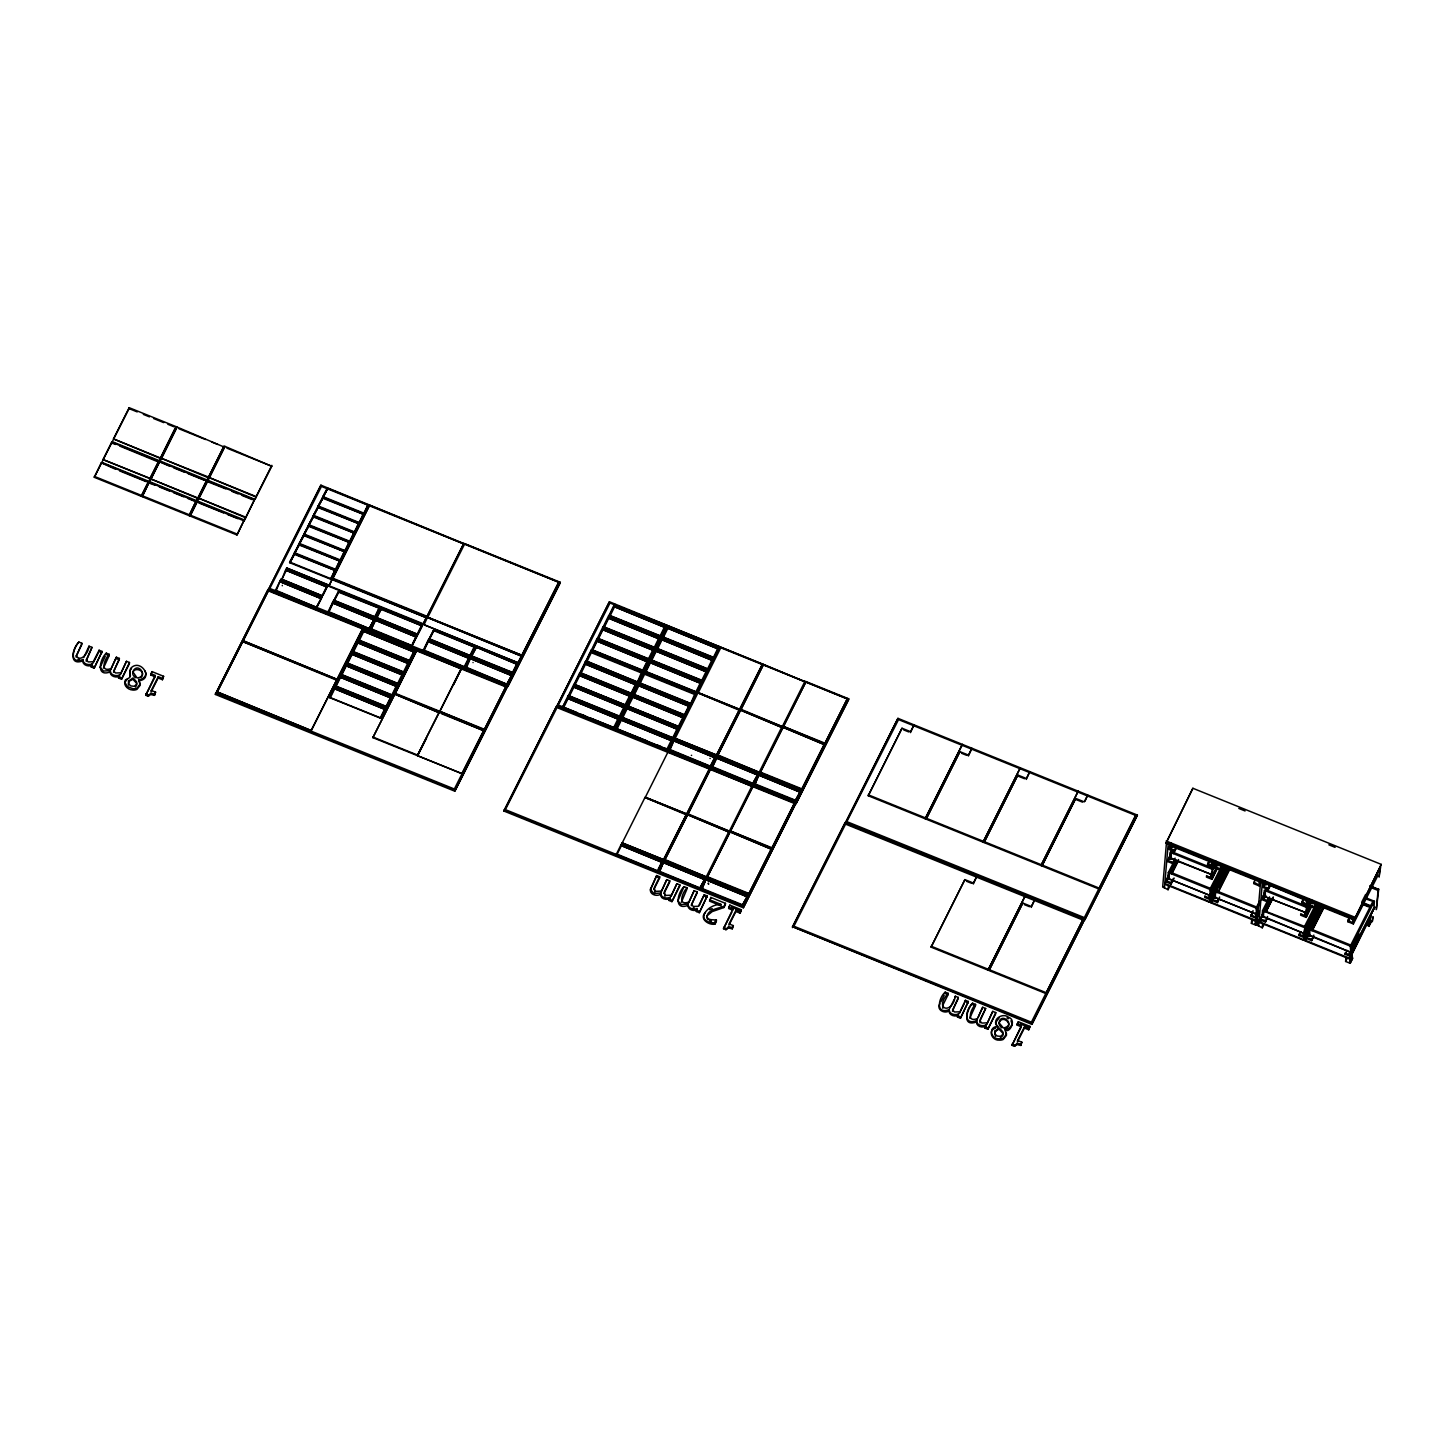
<?xml version="1.0" encoding="UTF-8"?>
<svg xmlns="http://www.w3.org/2000/svg" width="1454" height="1454" viewBox="0 0 1454 1454"><rect width="100%" height="100%" fill="white"/><g stroke="black" fill="none" stroke-linecap="round" stroke-linejoin="round"><path stroke-width="1.5" d="M132.732 674.202C132.514 665.496 147.308 670.639 141.093 677.273M999.025 1024.27C999.316 1010.276 1017.636 1025.034 1003.405 1028.033L999.152 1022.944M650.592 888.485C648.829 894.283 656.354 896.882 660.552 894.355L660.661 893.029L653.882 893.483L650.574 889.63M76.371 655.518L81.787 644.613L81.897 643.286L78.898 642.068C72.864 648.793 68.665 664.478 82.896 659.553C82.823 664.114 88.658 665.532 92.147 663.933L91.184 666.95L94.165 668.168L102.089 651.447L99.09 650.229L93.256 661.734L88.221 661.933L86.259 659.843M94.292 477.312L101.344 462.608L148.344 482.165L141.202 496.268L94.292 477.312L101.435 463.208M92.038 665.241C88.076 667.222 81.569 664.696 82.896 659.553M86.458 659.589L91.984 647.357L89.003 646.158L83.75 657.608M91.184 666.95L92.147 663.933M111.885 442.543L101.853 462.354L148.762 481.31L158.813 461.336L111.758 442.234M94.165 668.168L102.089 651.447M99.09 650.229L98.981 651.556L101.962 652.755M109.159 655.663L109.268 654.355L106.287 653.137L106.16 654.464L109.159 655.663L103.434 668.149M129.061 408.61L129.152 407.683L176.061 426.64L159.231 460.645L112.321 441.689L129.061 408.61L137.221 411.918M110.286 670.621C110.213 675.183 116.029 676.583 119.537 674.983L119.428 676.31C115.466 678.291 108.959 675.765 110.286 670.621L103.488 671.076L100.199 667.222M110.522 670.021L116.375 657.208L119.373 658.426L119.246 659.752L113.848 670.657M110.758 669.44L116.375 657.208M126.462 661.297L120.537 674.111L126.462 661.297L129.461 662.497L129.351 663.824L121.554 679.236L118.556 678.018L119.537 674.983M121.554 679.236L129.461 662.497M141.202 496.268L148.144 482.437M196.199 500.921L189.093 515.625L142.183 496.668L149.235 481.965L148.926 483.037L155.233 485.291M140.147 683.816L138.675 679.436C143.11 679.909 148.181 674.692 144.691 670.676M159.776 461.899L169.773 466.28M158.25 676.673L151.289 690.432L155.596 692.159L154.524 695.357L150.634 694.521L148.181 696.266L145.727 695.266L155.196 675.438L150.998 673.729L152.07 671.639L163.611 676.31L162.448 679.727L158.141 677.982L158.25 676.673L162.557 678.4L162.448 679.727M148.181 696.266L150.743 693.194L154.633 694.049L154.524 695.357M145.727 695.266L155.087 676.746L150.889 675.056L150.998 673.729M152.07 671.639L150.889 675.056M151.289 690.432L151.18 691.759L158.141 677.982M155.087 676.746L155.196 675.438M177.043 427.04L160.213 461.045L207.122 480.002L223.861 446.923L177.043 427.04L161.249 458.319L208.449 477.039M189.093 515.625L196.145 500.921M236.984 534.981L244.072 520.314L236.984 534.981L190.074 516.025L197.181 501.321L196.835 502.266M196.653 500.667L206.686 480.856L159.631 461.645L149.744 481.71L196.653 500.667L206.613 480.256M197.217 501.903L190.074 516.025M206.686 480.856L206.65 480.256M207.122 480.002L223.952 445.996M207.668 481.238L197.635 501.067L244.545 520.023L254.541 499.613L244.545 520.023M224.934 446.378L208.104 480.402L255.013 499.358L271.753 466.28L224.934 446.378L209.176 477.53L256.14 496.559L271.843 465.335M454.811 791.194L507.41 686.524L454.811 791.194L215.356 694.43L267.954 589.761L507.773 686.597L560.281 582.872L320.916 485.163L268.318 589.833L320.916 485.163M217.173 691.904L311.32 730.599L336.855 679.636L242.654 641.559L217.173 691.904L311.32 730.599M242.654 641.559L336.801 680.254M255.013 499.358L256.122 496.596M243.072 640.723L337.237 679.418L362.773 628.455L268.572 590.379L243.072 640.723L337.237 679.418M267.954 589.761L215.356 694.43M268.572 590.379L216.846 693.031L454.357 789.013L506.065 686.343L461.609 668.386L439.871 711.333L484.273 729.908L506.065 686.343M322.315 596.54L280.822 579.455L275.987 590.942L275.442 590.088L316.318 607.245L322.315 596.54L321.752 597.649L280.277 580.564L321.752 597.649M321.243 598.666L279.75 581.582L321.243 598.666L316.936 607.172M281.24 578.928L322.134 595.776L281.803 579.474L285.566 570.113L327.077 586.889L322.752 595.704M281.385 580.019L321.734 596.304M285.566 570.113L327.059 587.198M286.056 569.405L327.568 586.18L286.056 569.405L286.638 567.987L328.15 584.762L327.568 586.18M286.638 567.987L328.131 585.071M290.218 562.571L294.544 553.756L335.438 570.604L331.112 579.419L289.6 562.643L294.526 554.083L289.637 562.334M289.6 562.643L293.926 553.829M294.944 553.229L299.288 544.414L340.181 561.262L335.856 570.077L294.344 553.302L299.251 544.723L294.362 552.993M294.344 553.302L298.67 544.487M299.688 543.869L304.013 535.054L344.907 551.902L340.581 560.717L299.07 543.941L303.995 535.363L299.106 543.632M299.07 543.941L303.395 535.127M304.431 534.527L308.757 525.712L349.651 542.56L345.325 551.375L303.813 534.599L308.721 526.021L303.831 534.272M303.813 534.599L308.139 525.785M309.157 525.167L313.482 516.352L354.394 533.2L350.05 542.015L308.539 525.239L313.464 516.661L308.575 524.93M312.864 516.424L308.539 525.239M313.9 515.807L318.226 506.992L359.12 523.84L354.794 532.655L313.282 515.879L318.19 507.301L313.301 515.57M313.282 515.879L317.608 507.064M318.626 506.465L322.952 497.65L363.863 514.498L359.52 523.313L318.008 506.537L322.933 497.959L318.044 506.228M318.008 506.537L322.352 497.722M323.37 497.104L327.695 488.29L368.589 505.138L364.263 513.953L322.752 497.177L327.659 488.599L322.77 496.868M327.077 488.362L322.752 497.177M328.822 586.289L332.239 579.037L426.385 617.732L423.041 624.366L328.822 586.289L332.239 579.037M331.112 579.419L334.874 570.059M375.023 617.841L333.529 600.756L328.677 612.243L328.15 611.389L369.025 628.546L375.023 617.841L374.46 618.95L332.966 601.865L374.46 618.95M332.621 578.801L369.607 505.229L463.753 543.923L426.822 616.878L332.621 578.801L369.607 505.229M373.932 619.967L332.457 602.883L373.932 619.967L369.643 628.473M335.856 570.077L339.618 560.717M335.438 570.604L293.908 554.156M333.911 600.538L338.855 591.633L379.185 607.936L375.423 617.296L333.911 600.538L338.237 591.705M333.929 600.211L374.859 616.75M340.581 560.717L344.362 551.357M340.181 561.262L298.633 544.796M386.909 707.335L381.475 718.585L329.167 697.447L330.367 697.611L334.693 688.796L384.619 709.298L334.693 688.796M330.367 697.611L380.912 718.04L385.237 709.225M345.325 551.375L349.087 541.997M344.907 551.902L303.377 535.436M334.111 688.56L329.767 697.375M334.602 687.851L334.602 686.197L329.167 697.447M334.602 686.197L386.855 707.953M392.707 695.848L387.273 707.117L334.965 685.979L336.183 686.143L340.509 677.328L390.435 697.811L340.509 677.328M335.183 688.087L385.128 708.28L335.183 688.087L335.765 686.67L386.31 707.098M336.183 686.143L386.709 706.553L391.053 697.738M350.05 542.015L353.831 532.655M349.651 542.56L308.103 526.094M339.909 677.091L335.583 685.906M340.4 676.383L340.4 674.711L334.965 685.979M340.4 674.711L392.653 696.484M398.523 684.38L393.089 695.63L340.781 674.492L341.981 674.656L346.325 665.841L396.251 686.343L346.325 665.841M340.999 676.619L390.944 696.793L340.999 676.619L341.581 675.201L392.126 695.612M341.981 674.656L392.525 695.085L396.851 686.27M354.794 532.655L358.556 523.295M354.394 533.2L314.918 517.569M345.725 665.605L341.399 674.42M346.216 664.896L346.216 663.242L340.781 674.492M346.216 663.242L398.469 684.998M404.339 672.893L398.905 684.143L346.597 663.006L347.797 663.169L352.122 654.355L402.049 674.856L352.122 654.355M346.815 665.132L396.76 685.325L346.815 665.132L347.397 663.715L397.942 684.143M359.52 523.313L363.3 513.934M359.12 523.84L317.59 507.391M347.797 663.169L398.341 683.598L402.667 674.783M351.541 654.118L347.215 662.933M364.263 513.953L368.026 504.593M352.032 653.409L352.032 651.755L346.597 663.006M352.032 651.755L404.285 673.529M363.863 514.498L322.315 498.031M410.155 661.425L404.721 672.675L352.413 651.537L353.613 651.701L357.938 642.886L407.865 663.387L357.938 642.886M352.613 653.646L402.576 673.838L352.613 653.646L353.213 652.246L403.739 672.657M353.613 651.701L404.157 672.13L408.483 663.315M357.357 642.65L353.013 651.465M409.555 661.188L357.848 640.287L410.101 662.043M357.848 641.941L358.429 640.523M415.953 649.938L410.519 661.188L358.211 640.051L359.429 640.214L363.754 631.399L413.681 651.901L363.754 631.399M358.429 642.177L408.374 662.37L358.429 642.177L359.011 640.76M359.429 640.214L409.955 660.643L414.299 651.828M363.155 631.163L358.829 639.978M363.591 629.418L415.371 649.702M363.645 630.454L364.245 629.037M364.245 630.691L414.19 650.883L364.245 630.691L364.827 629.273M371.17 629.418L370.643 628.564L412.136 645.649L417.516 635.016L376.023 617.932L375.441 619.349L416.953 636.125L417.534 634.707M374.423 617.605L334.075 601.611M374.95 620.058L416.426 637.143L374.95 620.058L370.625 628.873M375.441 619.349L416.953 636.125M376.023 617.932L372.079 627.637M376.404 617.696L381.348 608.808L422.223 625.965L417.916 634.471L376.404 617.696L380.73 608.881M376.422 617.387L417.916 634.471M379.167 608.245L338.219 592.032M441.398 713.623L483.837 730.762L439.435 712.169L417.334 755.607L372.878 737.651L394.67 694.085L439.072 712.678L394.67 694.085M461.281 668.258L439.49 711.824L395.034 693.849L416.825 650.302L461.227 668.876M412.409 643.94L416.916 634.78M416.825 650.302L395.034 693.849M423.041 624.366L426.44 617.096M424.023 624.747L518.224 662.824L424.023 624.747L427.421 617.496L521.586 656.19L427.421 617.496M428.73 639.215L423.877 650.72L423.35 649.847L464.826 666.932L470.205 656.317L428.73 639.215L428.13 640.632L469.642 657.408L470.242 655.99M426.822 616.878L463.808 543.287M427.803 617.278L522.022 655.336L427.803 617.278L464.789 543.687L559.008 581.764L507.301 684.416L269.808 588.452L321.461 486.418L560.281 582.872M417.334 755.607L439.126 712.042M417.643 755.735L462.099 773.71L417.643 755.735L426.531 738.178M427.64 641.341L469.133 658.444L427.64 641.341L423.314 650.156M428.13 640.632L469.642 657.408M429.094 638.997L434.055 630.109L474.913 647.266L470.605 655.772L429.094 638.997L433.437 630.182M429.13 638.688L470.605 655.772M461.609 668.386L453.648 684.616M464.244 666.695L469.624 656.081M471.223 656.39L466.37 667.877L465.843 667.022L506.701 684.18L512.699 673.475L471.223 656.39L470.623 657.808L512.135 674.583L512.735 673.166M470.133 658.517L511.626 675.601L470.133 658.517L465.807 667.331M470.623 657.808L512.135 674.583M517.442 664.133L513.098 672.948L471.587 656.172L476.548 647.284L517.406 664.442L476.548 647.284M471.787 656.954L512.117 673.238M472.205 656.099L513.135 672.639M507.773 686.597L560.372 581.927M743.339 907.787L795.938 803.117L743.339 907.787L503.884 811.023L556.482 706.353L796.301 803.19L848.809 699.465L609.426 601.756L556.827 706.426L609.426 601.756M556.482 706.353L503.884 811.023M614.842 728.399L620.276 717.131L614.842 728.399L562.534 707.262L567.478 698.356M619.677 716.895L567.969 695.993L620.222 717.767M568.06 698.611L617.986 719.094L568.06 698.611L563.734 707.426L613.679 727.6L618.023 718.785M567.969 697.647L568.55 696.248M620.64 716.913L626.074 705.663L620.64 716.913L568.332 695.775L569.55 695.939L573.876 687.124L623.802 707.625L573.876 687.124M568.55 697.902L618.513 718.076L568.55 697.902L569.132 696.484M569.55 695.939L620.095 716.368L624.42 707.553M573.294 686.888L568.95 695.703M625.493 705.426L573.767 684.525L626.02 706.28M573.785 686.179L574.366 684.761M574.148 684.289L626.456 705.426L574.148 684.289L579.583 673.038L631.89 694.176L626.456 705.426M574.366 686.415L624.311 706.608L574.366 686.415L574.948 684.998M574.803 683.907L579.092 675.401M575.384 684.143L579.692 675.637L629.618 696.139L579.692 675.637M579.583 673.038L631.836 694.812M579.583 674.692L580.182 673.275M632.272 693.958L637.706 682.708L632.272 693.958L579.964 672.82L581.164 672.984L585.508 664.169L635.416 684.67L585.508 664.169M580.182 674.929L630.127 695.121L580.182 674.929L580.764 673.511M581.164 672.984L631.708 693.394L636.034 684.58M584.908 663.933L580.582 672.748M585.399 663.224L585.399 661.57L579.964 672.82M585.399 661.57L637.652 683.325M638.088 682.471L643.522 671.221L638.088 682.471L585.835 660.716L586.98 661.497L591.305 652.682L641.269 672.875L637.524 681.926L642.432 673.347M585.98 663.46L635.943 683.634L585.98 663.46L586.58 662.043L637.125 682.471M586.98 661.497L636.925 681.69M590.106 652.519L586.398 661.261M591.215 651.737L591.215 650.083L585.78 661.334M591.215 650.083L643.468 671.839M643.886 671.003L649.32 659.734L643.886 671.003L591.578 649.865L592.796 650.029L597.121 641.214L647.048 661.697L597.121 641.214M591.796 651.974L641.759 672.166L591.796 651.974L592.378 650.556L642.922 670.985M592.796 650.029L643.322 670.439L647.666 661.625M596.54 640.978L592.196 649.793M597.031 640.269L597.012 638.597L591.578 649.865M597.012 638.597L649.266 660.37M649.702 659.516L655.136 648.266L649.702 659.516L597.394 638.379L598.594 638.542L602.937 629.727L652.864 650.229L602.937 629.727M597.612 640.505L647.557 660.679L597.612 640.505L598.194 639.088L648.738 659.498M598.594 638.542L649.138 658.971L653.482 650.156M602.338 629.491L598.012 638.306M602.828 628.782L602.828 627.128L597.394 638.379M602.828 627.128L655.082 648.884M655.518 648.03L660.952 636.779L655.518 648.03L603.21 626.892L604.41 627.056L608.735 618.241L658.662 638.742L608.735 618.241M603.428 629.019L653.373 649.211L603.428 629.019L604.01 627.601L654.554 648.03M604.41 627.056L654.954 647.484L659.28 638.669M608.154 618.005L603.828 626.819M660.352 636.543L608.644 615.642L660.898 637.415M608.644 617.296L609.226 615.878M661.334 636.561L666.768 625.311L661.334 636.561L609.026 615.424L610.226 615.587L614.551 606.772L664.478 627.274L614.551 606.772M609.226 617.532L659.189 637.724L609.226 617.532L609.826 616.114M610.226 615.587L660.77 636.016L665.096 627.201M613.97 606.536L609.644 615.351M614.406 604.791L666.168 625.075M614.46 605.827L615.042 604.41M615.042 606.064L665.005 626.238L615.042 606.064L615.624 604.646M673.566 738.668L668.131 749.919L615.824 728.781L620.767 719.894M618.604 719.021L614.897 727.763M621.258 719.185L621.258 717.531L615.824 728.781M621.258 717.531L673.511 739.304M621.349 720.13L671.275 740.631L621.349 720.13L617.023 728.945L666.968 749.137L671.312 740.322M679.363 727.2L673.929 738.45L621.621 717.313L622.839 717.476L627.165 708.661L677.091 729.163L627.165 708.661M621.839 719.421L671.803 739.613L621.839 719.421L622.421 718.003L672.966 738.432M622.839 717.476L673.366 737.887L677.709 729.072M625.329 704.336L629.637 695.83M625.929 704.572L630.236 696.066M626.583 708.425L622.239 717.24M627.074 707.716L627.056 706.062L621.621 717.313M627.056 706.062L679.309 727.818M627.437 705.826L679.745 726.964L627.437 705.826L632.872 694.576L685.179 715.713L679.745 726.964M627.655 707.953L677.6 728.127L627.655 707.953L628.237 706.535L678.782 726.964M628.092 705.444L632.381 696.939M628.673 705.681L632.981 697.175L682.907 717.676L632.981 697.175M616.969 854.716L616.423 853.861L657.917 870.946L663.297 860.314L621.803 843.229L621.221 844.647L662.733 861.422L663.315 860.005M631.309 695.594L626.51 704.808M632.872 694.576L685.125 716.331M632.872 696.23L633.471 694.812M690.995 704.227L685.561 715.495L633.253 694.358L634.453 694.521L638.779 685.706L688.705 706.19L638.779 685.706M620.731 845.356L662.224 862.44L620.731 845.356L616.405 854.17M633.471 696.466L683.416 716.658L633.471 696.466L634.053 695.048M621.221 844.647L662.733 861.422M634.453 694.521L684.998 714.932L689.323 706.117M622.221 842.92L663.733 859.696L622.221 842.92L644.976 797.483L686.488 814.258L663.733 859.696M638.197 685.452L633.871 694.267M690.414 703.99L638.688 683.089L690.941 704.863M638.688 684.761L639.269 683.344M639.069 682.871L640.269 683.035L644.595 674.22L694.558 694.412L690.814 703.463L695.721 694.885L691.377 704.009L639.069 682.871L644.504 671.621L696.811 692.758L691.377 704.009M639.269 684.998L689.232 705.172L639.269 684.998L639.869 683.58M640.269 683.035L690.214 703.227M643.395 674.056L639.687 682.798M644.504 671.621L696.757 693.376M644.504 673.275L645.085 671.857M702.609 681.272L697.175 692.522L644.867 671.384L646.085 671.548L650.411 662.733L700.337 683.235L650.411 662.733M645.085 673.511L695.048 693.703L645.085 673.511L645.667 672.093M646.085 671.548L696.611 691.977L700.955 683.162M649.829 662.497L645.485 671.312M702.028 681.035L650.302 660.134L702.555 681.908M650.32 661.788L650.901 660.37M708.425 669.803L702.991 681.054L650.683 659.916L651.883 660.08L656.227 651.265L706.153 671.766L656.227 651.265M650.901 662.024L700.846 682.217L650.901 662.024L651.483 660.607M651.883 660.08L702.427 680.508L706.771 671.693M655.627 651.028L651.301 659.843M656.117 650.32L656.117 648.666L650.683 659.916M656.117 648.666L708.371 670.421M714.241 658.317L708.807 669.567L656.499 648.429L657.699 648.593L662.024 639.778L711.951 660.28L662.024 639.778M656.717 650.556L706.662 670.73L656.717 650.556L657.299 649.138L707.844 669.567M644.976 797.483L686.433 814.876M657.699 648.593L708.243 669.022L712.569 660.207M645.34 797.265L686.851 814.04L645.34 797.265L668.077 751.827L709.588 768.603L686.851 814.04M661.443 639.542L657.117 648.357M661.933 638.833L661.933 637.179L656.499 648.429M661.933 637.179L714.187 658.935M720.057 646.83L714.623 658.099L662.315 636.961L663.515 637.125L667.84 628.31L717.767 648.793L667.84 628.31M662.515 639.069L712.478 659.262L662.515 639.069L663.115 637.652L713.641 658.08M663.515 637.125L714.059 657.535L718.385 648.72M667.259 628.073L662.915 636.888M667.749 627.365L667.749 625.693L662.315 636.961M668.331 627.601L718.294 647.775L668.331 627.601L668.913 626.183L719.457 646.594M650.792 888.503L656.681 875.544L659.662 876.762L659.553 878.071L654.136 888.994M668.131 749.919L672.475 740.795L668.186 749.301M704.736 879.306L699.792 888.194L705.808 877.18L664.296 860.404L659.462 871.891L663.224 862.531L704.717 879.615L663.224 862.531M674.765 738.65L669.912 750.137L669.367 749.264L710.861 766.367L716.24 755.735L674.765 738.65L674.165 740.068L715.677 756.843L716.277 755.426M658.189 869.256L662.697 860.077M660.916 892.429L666.768 879.634L669.749 880.833L669.64 882.16L664.242 893.065M673.675 740.777L715.168 757.861L673.675 740.777L669.349 749.592M705.808 877.18L705.226 878.598L663.715 861.822L664.296 860.404M674.165 740.068L715.677 756.843M728.981 831.434L706.226 876.871L664.714 860.096L687.469 814.658L728.927 832.051L687.469 814.658M675.183 738.323L716.695 755.099L675.183 738.323L697.92 692.904L739.432 709.679L716.695 755.099M675.31 739.195L715.622 755.807L710.279 766.113M678.618 725.873L682.926 717.367M679.218 726.109L683.525 717.604M666.768 879.634L661.152 891.865M684.016 716.895L684.598 715.477M676.855 883.705L670.912 896.518L676.855 883.705L679.854 884.904L679.727 886.231L671.93 901.644L668.949 900.426L669.931 897.391C666.423 898.99 660.589 897.591 660.661 893.029M668.949 900.426L669.931 897.391M671.93 901.644L679.854 884.904M695.63 693.94L696.212 692.522M697.92 692.904L739.377 710.297M752.082 785.778L729.345 831.197L687.833 814.422L710.57 769.002L752.045 786.396M698.283 692.667L739.813 709.443L698.283 692.667L721.039 647.23L762.55 664.005L739.813 709.443M681.344 902.262L686.924 889.139L687.051 887.812L684.052 886.613L677.855 900.862L681.254 904.552L688.051 904.097C687.978 908.659 693.794 910.059 697.302 908.459L696.321 911.494L699.319 912.694L707.226 895.973L704.227 894.773L698.411 906.26L693.358 906.478L691.413 904.388M696.321 911.494L697.193 909.786C693.231 911.767 686.724 909.223 688.051 904.097M691.613 904.134L697.029 893.21L697.138 891.902L694.14 890.684L688.542 902.916M694.14 890.684L688.905 902.152M700.41 888.121L658.916 871.037M710.57 769.002L687.833 814.422M699.319 912.694L707.226 895.973M747.229 896.482L742.285 905.369L748.301 894.355L706.789 877.58L701.955 889.066L705.717 879.706L747.211 896.791L705.717 879.706M712.405 767.312L716.168 757.934L757.661 775.018L716.168 757.934M705.226 878.598L663.751 861.513M705.208 877.253L665.805 861.659M699.265 905.678L704.227 894.773M706.226 876.871L664.769 859.459M748.301 894.355L747.719 895.773L706.208 878.998L706.789 877.58M758.77 772.583L758.17 774.001L716.695 756.916L717.258 755.807L758.77 772.583L752.736 783.597L757.679 774.709M716.658 757.225L717.258 755.807M771.474 848.609L748.737 894.028L707.207 877.271L729.963 831.833L771.42 849.227L729.963 831.833M781.925 726.836L759.188 772.274L717.676 755.498L740.413 710.061L781.87 727.473L740.413 710.061M707.353 878.125L747.701 894.428M717.222 756.135L718.203 756.843M707.262 915.638L712.206 911.585L723.874 907.55L725.346 904.661L725.455 903.334L710.824 897.427L709.516 901.116L721.166 905.824M710.715 898.754L710.824 897.427M705.39 912.367C698.992 918.674 708.48 925.326 714.859 924.181C720.166 916.638 709.588 922.436 707.226 917.365L706.935 915.947M714.859 924.181L716.277 919.873M716.349 921.254L716.458 919.946M729.345 831.197L687.887 813.804M723.874 907.55L725.455 903.334M794.593 802.935L771.838 848.373L730.381 830.979L753.063 786.16L794.593 802.935L742.867 905.606L505.374 809.624L557.027 707.589L795.865 804.044M805.043 681.181L782.307 726.618L740.795 709.843L763.532 664.405L804.989 681.799M736.033 910.131L729.054 923.908L733.361 925.635L732.289 928.833L728.399 927.979L725.964 929.724L723.492 928.724L732.98 908.895L728.763 907.205L729.835 905.115L741.395 909.786L740.213 913.203L735.906 911.458L736.033 910.131L740.322 911.876L740.213 913.203M725.964 929.724L728.509 926.671L732.416 927.507L732.289 928.833M728.763 907.205L728.654 908.532L732.852 910.222L732.98 908.895M729.708 906.424L729.835 905.115M753.063 786.16L730.326 831.597M753.354 783.524L711.86 766.44M763.532 664.405L740.795 709.843M800.173 791.885L795.229 800.772L801.263 789.758L759.751 772.983L754.899 784.469L758.661 775.109L800.154 792.194L758.661 775.109M758.152 772.656L718.749 757.061M758.17 774.001L716.695 756.916M801.263 789.758L800.663 791.176L759.152 774.4L759.751 772.983M759.188 772.274L717.731 754.88M824.418 744.012L801.681 789.449L760.169 772.674L782.906 727.236L824.363 744.63L782.906 727.236M760.315 773.528L800.645 789.831M782.307 726.618L740.831 709.225M847.537 698.356L824.8 743.794L783.342 726.382L806.025 681.581L847.537 698.356L795.829 801.009L665.514 748.356M806.025 681.581L783.288 727.018M796.301 803.19L848.882 698.52M1031.867 1024.379L1084.466 919.71L1031.867 1024.379L792.503 926.671L845.01 822.946L1084.811 919.782L1137.41 815.112L897.954 718.349L845.356 823.019L897.954 718.349M792.412 927.616L845.01 822.946M925.144 818.766L962.384 744.448L925.144 818.766L868.238 795.756L902.007 728.236L910.549 731.689L914.003 724.892L910.477 732.634M902.007 728.236L868.238 795.756M983.049 842.157L1020.29 767.839L983.049 842.157L926.125 819.147L959.913 751.645L968.455 755.08L971.908 748.283L968.382 756.025M988.011 970.145L1025.234 895.828L988.011 970.145L931.087 947.136L964.874 879.615L973.417 883.069L976.852 876.271L973.326 884.014M959.913 751.645L926.125 819.147M948.081 994.663L948.19 993.355L945.191 992.137L945.082 993.464L948.081 994.663L942.665 1005.586L942.846 1008.331M949.189 1009.621C949.117 1014.183 954.951 1015.583 958.44 1013.983L958.331 1015.31C954.369 1017.291 947.863 1014.765 949.189 1009.621C935.467 1014.892 938.212 998.062 945.191 992.137M964.874 879.615L931.087 947.136M955.169 997.535L955.296 996.208L958.277 997.426L958.168 998.753L952.752 1009.658M964.293 1003.533L959.44 1013.111L965.383 1000.297L968.382 1001.497L960.458 1018.236L957.477 1017.018L958.44 1013.983M960.458 1018.236L968.382 1001.497M965.383 1000.297L965.274 1001.606L968.255 1002.824M1040.955 865.548L1078.177 791.23L1040.955 865.548L984.031 842.557L1017.818 775.037L1026.36 778.49L1029.795 771.692L1026.27 779.417M972.581 1003.205C965.601 1009.112 962.839 1025.961 976.579 1020.69L976.452 1021.998C961.421 1027.233 966.965 1009.439 972.581 1003.205L975.561 1004.405L975.452 1005.732L969.727 1018.218M980.141 1020.726L985.667 1008.494L982.668 1007.277L976.815 1020.09L977.415 1018.745M982.668 1007.277L978.288 1017.055M1031.231 907.405L1034.757 899.662L1031.304 906.478L1022.78 903.025L988.993 970.545L1045.899 993.536L1083.139 919.219L1031.395 1022.198L793.902 926.216L845.556 824.182M992.755 1011.366L986.83 1024.179L992.755 1011.366L995.754 1012.566L995.645 1013.892L987.848 1029.287L984.849 1028.087L985.83 1025.052C982.322 1026.651 976.506 1025.252 976.579 1020.69M984.849 1028.087L985.83 1025.052M987.848 1029.287L995.754 1012.566M984.031 842.557L1017.818 775.037M1012.166 1024.543L1009.094 1028.487L1004.968 1029.505C1008.912 1034.685 1017.182 1020.072 1008.676 1017.364C1002.769 1012.111 990.737 1019.781 997.807 1026.469L997.644 1027.869L995.481 1022.78L999.08 1018M1022.78 903.025L990.01 968.528M1024.561 1026.724L1017.582 1040.501L1021.889 1042.227L1020.817 1045.426L1016.928 1044.572L1014.474 1046.317L1012.02 1045.317L1021.49 1025.488L1017.291 1023.798L1018.363 1021.708L1029.905 1026.379L1028.741 1029.795L1024.434 1028.051L1024.561 1026.724L1028.85 1028.469L1028.741 1029.795M1014.474 1046.317L1017.037 1043.263L1020.926 1044.099L1020.817 1045.426M1012.02 1045.317L1021.38 1026.815L1017.182 1025.125L1017.291 1023.798M1018.363 1021.708L1017.182 1025.125M1017.582 1040.501L1017.473 1041.809L1024.434 1028.051M1136.01 815.567L898.517 719.603L846.846 821.637L1084.357 917.601L1136.083 814.64L1098.861 888.957L1041.936 865.948L1075.724 798.428L1084.266 801.881L1087.701 795.084L1085.047 801.118M1041.936 865.948L1075.724 798.428M1084.811 919.782L1137.41 815.112M1379.955 868.347L1354.419 919.31L1165.999 843.175L1192.88 788.268L1381.3 864.403L1352.856 922.872L1348.003 920.218L1350.057 916.184M1166.508 842.157L1162.673 886.995L1164.436 887.722L1168.289 842.866M1163.509 887.34L1168.071 889.721L1170.434 885.05M1169.87 871.728L1165.69 881.778L1171.197 883.996L1174.178 878.089M1175.105 858.133L1172.942 863.676L1167.435 861.459L1171.615 851.408M1170.67 843.12L1168.489 849.245L1173.978 851.462L1175.977 847.518M1168.471 875.89L1166.362 881.179L1171.324 882.487L1171.197 883.996M1173.069 862.167L1168.107 860.859L1171.197 853.607M1172.669 845.192L1170.615 849.245L1169.143 848.645L1171.252 843.356M1174.923 859.732L1168.325 872.582L1167.762 879.088L1168.943 879.561L1169.325 877.743M1170.615 849.245L1172.724 844.52M1168.416 878.652L1209.928 895.428L1168.416 878.652L1168.725 877.507M1170.216 857.696L1212.127 874.763L1170.161 858.333L1171.324 856.915M1213.29 861.241L1212.727 862.894L1171.215 846.119L1171.524 844.974M1170.47 857.188L1171.179 851.481L1212.691 868.256L1211.146 874.236M1172.306 845.337L1171.215 846.119M1168.071 889.721L1168.398 885.831M1169.052 878.271L1169.434 871.8L1210.946 888.576L1209.837 889.357L1210.237 894.283M1211.982 873.963L1211.018 875.544L1212.2 876.017L1212.763 869.51L1170.07 852.262L1169.507 858.769L1170.688 859.241L1171.052 857.424M1170.797 857.933L1171.179 851.481M1171.797 846.355L1170.561 846.555M1173.978 851.462L1174.105 849.954L1170.67 848.554M1192.88 788.268L1165.999 843.175M1215.98 861.222L1212.981 867.111L1207.492 864.894L1209.655 859.35M1225.322 867.965L1209.673 898.572L1204.839 895.918L1204.694 897.427L1210.201 899.644L1209.801 897.227L1224.722 867.729M1216.398 868.42L1211.418 878.252L1206.566 875.599L1206.438 877.107L1211.945 879.325L1216.907 869.492M1213.09 860.732L1211 865.457L1212.472 866.039L1214.454 862.113M1209.346 895.191L1210.455 896.336L1225.431 866.784M1213.254 863.803L1212.127 862.658M1209.601 894.683L1210.128 895.591M1168.689 876.38L1164.745 884.177L1209.201 902.152L1226.522 867.62M1209.673 898.572L1209.801 897.227M1211.418 878.252L1216.507 867.075M1211.727 874.472L1211.655 873.218M1212.472 866.039L1214.581 860.768M1212.927 863.058L1212.654 861.622L1212.073 863.331M1210.455 896.336L1211.018 889.848L1222.996 866.202M1211.945 879.325L1217.107 867.311M1212.981 867.111L1215.162 861.004M1258.382 914.966L1255.402 920.982L1210.964 902.861L1214.962 894.428M1222.105 878.525L1211.964 900.371L1217.452 902.589L1219.452 898.645M1214.744 867.838L1214.944 865.639L1215.417 867.238L1220.379 868.547L1220.251 870.055L1214.744 867.838L1216.744 863.894M1216.725 890.557L1212.618 899.772L1217.58 901.08L1217.452 902.589M1214.635 897.318L1256.147 914.093L1214.635 897.318L1214.944 896.191M1259.255 880.433L1258.946 881.56L1217.434 864.785L1217.743 863.658M1256.347 914.275L1257.237 908.514L1214.544 891.266L1213.999 897.772L1215.18 898.245L1215.544 896.427M1215.29 896.936L1215.653 890.484L1257.165 907.26L1256.056 908.041L1256.456 912.967M1218.216 865.203L1218.325 863.894M1257.964 912.058L1255.983 916.002L1256.383 918.419L1250.876 916.202L1253.057 910.64M1255.838 878.107L1253.675 883.65L1259.164 885.886L1261.163 881.942M1256.056 924.726L1255.111 924.362L1257.492 919.673L1258.419 920.055L1256.002 925.253L1251.385 923.381L1251.73 919.491M1259.473 882.487L1258.619 880.815M1255.111 924.362L1255.474 920.2L1258.437 914.348M1251.003 914.693L1255.856 917.347L1255.983 916.002M1260.763 879.525L1258.655 884.814L1253.802 882.16M1259.164 885.886L1261.345 879.761M1256.874 925.071L1260.727 880.215L1262.49 880.942L1258.655 925.78L1256.874 925.071L1258.91 921.073M1257.71 925.416L1262.29 927.797L1263.871 924.671M1270.214 898.318L1259.909 919.837L1265.398 922.054L1267.397 918.128M1269.142 897.809L1267.143 901.734L1261.654 899.517L1265.816 889.466M1270.178 885.595L1268.197 889.521L1262.69 887.303L1264.871 881.197M1265.834 895.482L1263.78 899.517L1262.308 898.935L1264.417 893.647M1268.197 889.521L1268.324 888.012L1263.362 886.722L1265.471 881.433M1261.018 921.109L1261.309 917.728M1269.524 896.864L1262.545 910.658L1261.981 917.165L1263.417 917.129M1263.78 899.517L1267.27 900.226L1267.143 901.734M1304.656 932.468L1304.147 933.486L1262.635 916.711L1262.944 915.584M1264.38 896.391L1306.346 912.821L1264.38 896.391L1264.689 895.264M1306.928 900.953L1265.471 883.559M1262.29 927.797L1262.617 923.89M1263.726 911.131L1263.526 915.82M1264.962 896.627L1263.726 896.827L1264.289 890.339L1306.964 907.587L1306.419 914.093L1305.238 913.603L1306.892 906.333L1265.38 889.557L1265.271 895.5M1264.78 884.614L1265.943 885.104L1266.325 883.287M1265.398 922.054L1267.579 916.511M1318.942 905.806L1304.002 935.304L1304.402 937.721L1298.913 935.504L1299.04 933.995L1303.893 936.649L1319.814 905.188M1309.182 901.262L1307.201 905.188L1301.712 902.97L1303.874 897.427M1310.726 905.151L1305.637 916.329L1300.785 913.675L1300.658 915.184L1306.146 917.401L1312.126 905.606M1307.455 901.88L1306.346 900.717M1258.946 922.254L1303.402 940.211L1321.341 904.297M1303.893 936.649L1304.002 935.304M1306.092 913.33L1309.436 905.624M1301.839 901.462L1306.673 904.115L1308.782 898.826M1306.546 900.88L1307.509 899.317M1263.98 910.622L1305.165 926.652L1303.493 933.922L1304.674 934.413L1305.238 927.906L1317.197 904.261M1306.146 917.401L1310.617 906.496M1307.201 905.188L1306.801 902.77M1371.431 915.329L1349.621 959.058L1305.183 940.938L1308.945 932.559M1309.345 930.36L1306.183 938.43L1311.672 940.647L1313.671 936.721M1309.745 903.952L1308.964 905.897L1314.452 908.114L1314.598 906.605L1309.618 905.315L1311.726 900.026M1309.418 933.759L1309.109 934.886M1312.435 903.261L1311.69 902.243M1312.162 901.843L1311.835 903.025M1350.239 951.588L1350.893 953.079L1351.457 946.59L1308.764 929.342L1308.2 935.831L1309.382 936.303L1309.709 935.122M1312.489 902.589L1312.18 903.77L1310.999 903.297M1311.672 940.647L1313.853 935.104M1350.184 954.06L1350.584 956.478L1345.095 954.26L1345.223 952.752L1350.075 955.423L1374.666 907.114L1350.075 955.423M1376.756 875.69L1376.865 874.345L1377.265 876.762L1353.383 923.944L1347.876 921.727L1348.003 920.218M1351.984 954.369L1352.583 958.64L1350.221 963.33L1345.604 961.457L1345.931 957.568M1353.692 920.546L1352.565 919.401M1350.221 963.33L1349.694 958.277L1374.666 907.114M1308.854 935.395L1350.366 952.17L1308.909 934.777M1312.217 901.226L1311.635 902.861L1353.147 919.637L1353.729 918.001M1353.383 923.944L1352.983 921.527M1354.419 919.31L1381.3 864.403M1365.997 924.835L1369.068 926.089L1368.468 921.8M1368.178 925.18L1370.849 917.129M1370.559 920.509L1371.431 921.4L1369.068 926.089M1373.248 905.006L1373.212 900.789M1373.957 908.223L1374.393 901.262L1365.161 897.536M1370.031 885.849L1378.192 889.157L1376.32 909.622L1378.719 889.176M1379.846 868.456L1379.101 877.089L1380.628 866.929M1378.665 889.176L1378.119 890.52L1378.192 889.157M158.413 461.845L158.759 460.954L149.871 478.566L102.998 459.555L150.089 478.348M160.267 457.937L113.448 438.89L160.322 458.373L176.061 426.64M197.762 497.904L150.798 478.948L159.522 461.899M207.286 481.728L207.631 480.656L198.725 498.195L245.835 517.242M209.158 477.584L256.104 497.068M76.062 657.099L81.897 643.286M86.149 661.17L91.984 647.357M113.521 672.239L119.373 658.426M691.286 905.715L697.138 891.902M952.443 1011.239L958.277 997.426M100.09 667.386L105.306 656.154M650.483 889.793L656.681 875.544M161.503 458.264L208.213 477.712M198.925 498.286L245.635 517.733M129.788 670.894L130.042 676.055M140.293 683.925L137.094 688.033A7.434 6.507 4.9 0 1 132.914 688.742L127.17 686.433L124.844 682.144M1006.586 1033.994L1003.387 1038.101A7.434 6.507 4.9 0 1 999.207 1038.792C990.628 1039.483 988.011 1026.397 997.807 1026.469M999.043 1023.216C1002.242 1013.347 1015.146 1025.434 1004.896 1028.978M124.862 682.326L127.607 678.836M101.326 462.826L115.502 469.242M939.956 1003.587C935.976 1009.421 944.209 1014.201 949.08 1010.948M949.68 1008.44L954.315 999.225M196.017 501.376L149.162 482.31L142.183 496.668M196.999 501.775L244.127 520.859M254.45 499.885L207.522 481.001M129.152 407.683L113.503 438.781M78.898 642.068C72.518 647.884 68.229 666.368 82.787 660.879M89.003 646.158C89.039 651.574 81.079 663.333 76.171 655.772M93.147 663.06L98 653.464M106.287 653.137C99.89 658.807 95.655 677.491 110.159 671.93M109.268 654.355C104.906 658.353 99.381 672.548 110.631 668.695M118.556 678.018L119.428 676.31M138.639 679.527L140.184 685.252L136.985 689.36A7.434 6.507 4.9 0 1 132.805 690.05C127.843 689.868 122.645 684.998 125.407 679.872C134.731 675.765 127.425 675.637 130.678 668.367C140.384 657.517 154.76 679.327 138.53 680.836M154.633 694.049L155.596 692.159M162.557 678.4L163.611 676.31M275.424 590.397L279.75 581.582M280.24 580.873L280.822 579.455M281.803 579.474L287.201 568.532M322.134 595.776L327.532 584.835M330.549 578.874L334.856 570.368M335.292 569.532L339.6 561.026M340.018 560.172L344.325 551.666M344.762 550.812L349.069 542.306M349.487 541.47L353.795 532.964M354.231 532.109L358.538 523.604M358.956 522.749L363.264 514.262M363.7 513.407L368.007 504.901M316.954 606.863L321.261 598.357M321.788 597.34L322.334 596.231M322.77 595.377L327.077 586.889M327.586 585.853L328.15 584.762M328.131 611.698L332.457 602.883M332.948 602.174L333.529 600.756M328.713 611.934L334.093 601.302M334.529 600.447L338.855 591.633M311.374 729.981L336.855 679.636M337.292 678.782L362.773 628.455M352.413 651.537L357.848 640.287M358.211 640.051L363.645 628.8M374.878 616.441L379.185 607.936M369.661 628.164L373.969 619.658M374.478 618.641L375.041 617.532M375.423 617.296L379.748 608.481M371.206 629.109L376.586 618.477M377.022 617.623L381.348 608.808M417.353 633.926L421.678 625.111M412.136 645.649L416.462 636.834M417.934 634.162L422.242 625.656M380.312 717.803L384.656 708.989M385.128 708.28L385.728 706.862M386.128 706.317L390.454 697.502M390.944 696.793L391.526 695.375M391.944 694.848L396.27 686.034M396.76 685.325L397.342 683.907M397.742 683.362L402.086 674.547M402.576 673.838L403.158 672.42M403.558 671.875L407.883 663.06M408.374 662.37L408.974 660.952M409.374 660.407L413.699 651.592M414.19 650.883L414.772 649.465M381.511 717.967L385.819 709.461M387.327 706.48L391.635 697.975M393.143 695.012L397.451 686.506M398.959 683.525L403.267 675.019M404.757 672.057L409.065 663.551M410.573 660.57L414.881 652.064M372.878 737.651L394.616 694.703M423.914 650.411L429.293 639.778M429.712 638.924L434.055 630.109M470.06 655.227L474.386 646.412M464.826 666.932L469.169 658.117M470.642 655.463L474.949 646.957M471.587 656.172L475.931 647.357M512.553 672.384L516.879 663.569M462.154 773.074L483.891 730.144M507.319 684.107L511.663 675.292M518.278 662.206L521.641 655.572M522.077 654.718L559.008 581.764M562.534 707.262L567.969 695.993M568.332 695.775L573.767 684.525M603.21 626.892L608.644 615.642M609.026 615.424L614.46 604.173M618.513 718.076L619.095 716.658M619.495 716.131L623.821 707.316M624.311 706.608L624.911 705.19M630.127 695.121L630.709 693.703M631.127 693.158L635.453 684.343M635.943 683.634L636.525 682.217M641.759 672.166L642.341 670.748M642.741 670.203L647.066 661.388M647.557 660.679L648.157 659.262M648.557 658.735L652.882 649.92M653.373 649.211L653.955 647.793M654.373 647.248L658.698 638.433M659.189 637.724L659.771 636.307M660.171 635.761L664.514 626.947M665.005 626.238L665.587 624.82M630.727 695.357L631.309 693.94M619.713 718.24L620.276 717.131M625.529 706.771L626.074 705.663M631.327 695.285L631.89 694.176M637.143 683.798L637.706 682.708M642.959 672.33L643.522 671.221M648.775 660.843L649.32 659.734M654.573 649.375L655.136 648.266M660.389 637.888L660.952 636.779M666.205 626.401L666.768 625.311M633.253 694.358L638.688 683.089M644.867 671.384L650.302 660.134M671.803 739.613L672.384 738.196M672.784 737.651L677.11 728.836M677.6 728.127L678.2 726.709M683.416 716.658L683.998 715.241M684.416 714.696L688.742 705.881M689.232 705.172L689.814 703.754M695.048 693.703L695.63 692.286M696.03 691.74L700.355 682.926M700.846 682.217L701.446 680.799M701.846 680.254L706.171 671.439M706.662 670.73L707.244 669.313M707.662 668.785L711.987 659.971M712.478 659.262L713.06 657.844M713.46 657.299L717.803 648.484M718.294 647.775L718.876 646.358M673.984 737.814L678.291 729.326M679.8 726.346L684.107 717.84M684.616 716.822L685.179 715.713M685.616 714.859L689.923 706.353M696.248 693.867L696.811 692.758M697.229 691.904L701.537 683.398M703.045 680.417L707.353 671.93M708.861 668.949L713.169 660.443M714.677 657.462L718.967 648.957M616.987 854.407L622.367 843.774M657.917 870.946L662.242 862.131M663.787 859.078L686.488 814.258M686.906 813.404L709.588 768.603M710.861 766.367L715.186 757.552M716.749 754.481L739.432 709.679M739.85 708.825L762.55 664.005M658.898 871.346L663.206 862.84M663.715 861.822L664.278 860.713M664.714 860.096L687.415 815.276M711.842 766.749L716.15 758.261M717.676 755.498L740.359 710.697M712.424 766.985L717.803 756.371M659.662 876.762L654.264 887.667L654.918 892.229M669.749 880.833L664.351 891.756L665.005 896.3M684.052 886.613C677.673 892.283 673.42 910.967 687.942 905.406M687.051 887.812C682.671 891.829 677.164 906.024 688.396 902.171M701.391 888.521L705.699 880.015M706.208 878.998L706.771 877.889M707.207 877.271L729.908 832.451M754.335 783.924L758.643 775.418M759.152 774.4L759.715 773.292M760.169 772.674L782.852 727.872M723.492 928.724L731.925 912.076M728.945 925.217L735.906 911.458M732.416 927.507L733.361 925.635M740.322 911.876L741.395 909.786M940.811 1001.915L944.228 995.154M948.19 993.355C933.214 1009.349 952.261 1015.365 955.296 996.208M957.477 1017.018L958.331 1015.31M975.561 1004.405C971.199 1008.422 965.674 1022.616 976.924 1018.763M985.667 1008.494L980.25 1019.399L979.96 1022.925M1004.968 1029.505L1006.477 1035.321L1003.278 1039.428A7.434 6.507 4.9 0 1 999.098 1040.119C992.137 1040.7 987.321 1030.25 995.645 1028.16M1020.926 1044.099L1021.889 1042.227M1028.85 1028.469L1029.905 1026.379M1169.143 848.645L1171.142 844.701M1171.415 846.283L1172.106 845.21M1167.435 861.459L1171.415 853.589M1168.107 860.859L1170.088 856.915M1173.251 853.607L1176.777 846.646M1173.651 853.371L1177.177 846.41M1170.016 872.036L1175.995 860.241M1168.743 875.744L1164.799 883.559L1209.255 901.516M1170.979 873.072L1176.958 861.259M1171.506 873.927L1178.54 859.532M1171.924 873.69L1178.431 860.841M1171.324 882.487L1173.36 878.452M1207.492 864.894L1209.474 860.968M1212.091 868.02L1215.09 862.113M1212.763 869.51L1215.744 863.603M1209.946 877.671L1212 873.636M1218.27 864.512L1217.961 865.712L1216.78 865.221M1210.364 888.339L1221.305 866.711M1220.251 870.055L1222.232 866.111M1208.201 897.99L1210.255 893.956M1209.982 894.792L1223.45 868.202M1209.201 902.152L1225.995 868.965M1224.104 874.581L1226.085 870.655M1216.253 890.72L1228.194 867.111M1210.964 902.861L1214.908 895.046M1219.197 887.812L1229.157 868.147M1217.743 892.611L1229.739 868.383M1218.179 892.283L1229.63 869.674M1217.58 901.08L1219.633 897.045M1262.69 887.303L1264.689 883.378M1263.362 886.722L1265.343 882.778M1265.416 884.177L1265.725 883.051M1250.876 916.202L1252.875 912.258M1256.583 907.023L1259.564 901.116M1261.654 899.517L1264.635 893.628M1257.237 908.514L1260.236 902.607M1262.308 898.935L1264.308 894.992M1266.943 890.811L1270.36 883.977M1255.511 914.548L1255.82 913.348M1251.385 923.381L1252.966 920.273M1256.201 913.476L1256.729 912.458M1267.524 891.066L1270.505 885.159M1256.692 915.02L1258.673 911.076M1255.856 917.347L1258.837 911.44M1262.963 913.821L1259 921.636L1303.456 939.593M1259.727 920.855L1262.563 915.311M1265.634 910.259L1271.559 898.554M1265.78 911.385L1272.759 897.609M1266.18 911.095L1273.341 896.954M1266.125 911.767L1273.286 897.645M1301.712 902.97L1303.693 899.026M1306.292 901.389L1306.601 900.208M1306.673 904.115L1309.382 899.063M1306.31 906.096L1309.291 900.19M1306.964 907.587L1311.144 899.79M1304.165 915.729L1306.201 911.694M1309.618 905.315L1311.617 901.371M1308.418 910.149L1310.399 906.206M1312.235 903.098L1312.544 901.971M1298.913 935.504L1300.912 931.56M1304.565 926.416L1316.524 902.807M1314.452 908.114L1316.452 904.188M1302.42 936.049L1317.651 906.278M1304.347 933.65L1262.69 916.093M1304.674 934.413L1319.632 904.842M1303.402 940.211L1321.195 905.079M1310.454 928.797L1321.286 906.751M1317.906 914.857L1319.887 910.931M1305.183 940.938L1308.818 933.904M1311.871 928.924L1323.358 906.206M1309.745 934.504L1309.872 928.561L1351.384 945.336L1350.275 946.118L1350.675 951.043M1311.999 930.051L1323.958 906.442M1311.944 930.687L1323.903 907.078M1312.399 930.36L1323.849 907.75M1347.876 921.727L1349.875 917.801M1352.511 920.073L1352.82 918.892L1353.347 919.8M1361.689 902.262L1365.669 894.392M1352.856 922.872L1377.465 874.581M1345.095 954.26L1347.076 950.334M1350.784 945.1L1372.703 901.807M1373.557 901.535L1364.997 898.699M1351.457 946.59L1374.393 901.262M1348.603 954.824L1359.29 934.013M1345.604 961.457L1347.186 958.35M1350.893 953.079L1373.848 907.769M1349.33 962.421L1351.693 957.75M1350.257 962.802L1352.62 958.131M1369.123 925.562L1371.486 920.891M103.052 459.446L111.813 441.943L111.504 443.034L115.775 444.451M150.852 478.948L197.744 498.377M207.413 481.619L225.824 488.926M282.294 585.744L282.312 585.399M135.404 686.96L136.312 685.815A3.708 3.235 4.9 0 0 136.258 682.907L132.877 679.254L129.152 681.29L128.315 685.161M691.65 755.317L691.341 755.371M158.45 461.99L119.846 446.105M130.569 669.694L131.569 668.695M709.97 758.461L710.206 758.443M1000.37 1037.665L1002.606 1035.884A3.708 3.235 4.9 0 0 1002.551 1032.976L999.171 1029.323L997.535 1029.795L994.718 1032.485L995.536 1036.429M709.57 909.641L712.206 908.605M724.001 906.224C717.967 908.695 705.644 909.568 707.117 918.674L708.098 919.819M669.803 898.717C666.314 900.317 660.479 898.917 660.552 894.355M985.721 1026.379C982.213 1027.978 976.397 1026.56 976.452 1021.998M120.646 672.802L115.593 673.002L113.63 670.912M661.025 891.12L655.899 891.338L653.937 889.248M671.039 895.21L665.987 895.41L664.024 893.319M959.567 1011.802L954.515 1012.002L952.552 1009.912M986.939 1022.853L981.886 1023.071L979.941 1020.981M714.877 921.345L716.168 921.182M473.041 662.515L473.059 662.588M714.968 922.872C693.722 922.454 706.989 903.661 721.275 904.497L709.625 899.79M693.249 907.787L694.303 908.059M78.007 659.171L79.025 659.444M709.607 920.673L711.406 921.182M1238.808 808.442L1245.078 810.968M1328.829 844.81L1335.099 847.355M1369.904 886.104L1378.047 889.412M1369.922 887.158L1378.065 890.448M1364.797 903.388L1371.031 905.897M1362.471 903.061L1370.777 906.405M1362.416 903.679L1368.65 906.187M1362.362 904.352L1368.577 906.878M143.346 414.39L149.453 416.862M153.542 418.498L163.739 422.623M167.81 424.277L173.935 426.749M178.987 428.785L205.505 439.508M211.63 441.98L217.755 444.451M226.879 448.141L271.753 466.28M847.482 698.974L609.989 603.01L558.336 705.045L577.238 712.696M903.643 729.872L908.768 731.944M961.548 753.263L966.674 755.335M1017.745 775.963L1024.561 778.726M1075.633 799.373L1082.467 802.135M323.388 496.795L363.718 513.098M1166.181 840.994L1354.619 917.129M1166.053 842.538L1354.474 918.692M1207.62 863.385L1211.055 864.785M318.662 506.156L358.993 522.44M313.919 515.498L354.249 531.801M173.862 467.934L184.058 472.059M188.129 473.695L204.451 480.293M231.949 491.397L238.056 493.887M242.146 495.523L252.342 499.649M309.193 524.858L349.523 541.161M1168.325 872.582L1211.018 889.848M1262.545 910.658L1305.238 927.906M1260.091 917.656L1260.563 919.255L1265.543 920.564M1306.364 936.249L1306.837 937.848L1311.799 939.157M783.342 726.382L824.854 743.158M304.449 534.2L344.78 550.503M1211.018 902.243L1255.474 920.2M1305.238 940.302L1349.694 958.277M299.706 543.56L340.054 559.863M119.591 470.896L146.091 481.601M159.322 486.945L169.518 491.07M173.589 492.724L183.786 496.832M187.875 498.486L193.982 500.958M199.053 503.011L223.516 512.898M227.606 514.534L237.802 518.66M294.98 552.92L335.311 569.205M94.365 476.385L141.274 495.341M142.256 495.741L189.165 514.698M190.147 515.098L237.057 534.036M332.657 578.183L426.876 616.242M868.311 794.829L925.235 817.82M926.216 818.22L983.14 841.212M984.122 841.612L1041.028 864.621M1042.009 865.021L1098.933 888.012M290.237 562.262L330.585 578.565M332.184 579.655L426.385 617.732M328.877 585.671L423.096 623.73M380.712 609.19L422.223 625.965M433.401 630.491L474.913 647.266M760.224 772.056L801.736 788.831M377.513 619.186L416.898 635.089M429.257 640.087L469.587 656.39M759.188 774.091L800.7 790.867M754.372 783.615L795.883 800.391M581.455 714.387L585.653 716.077M589.851 717.785L646.594 740.722M657.117 744.957L661.316 746.665M268.39 588.906L507.846 685.67M556.918 705.499L796.374 802.263M845.446 822.092L1084.902 918.855M269.971 591.542L506.01 686.979M844.938 823.873L977.979 877.689M978.869 878.052L1082.285 919.782M966.492 881.251L971.617 883.323M1024.398 904.642L1029.523 906.714M395.088 693.231L439.544 711.206M439.871 711.333L484.327 729.29M730.381 830.979L771.892 847.755M931.16 946.209L988.084 969.2M989.065 969.6L1045.989 992.609M372.915 737.033L417.371 754.989M707.262 876.635L748.774 893.41M623.312 844.483L662.679 860.386M706.244 878.67L747.756 895.446M701.41 888.194L742.921 904.97M215.446 693.485L454.902 790.249M503.975 810.078L743.43 906.842M792.503 926.671L1031.958 1023.434M116.265 658.535L119.246 659.752M656.554 876.871L659.553 878.071M704.118 896.082L707.117 897.3M731.635 907.205L741.267 911.095M972.472 1004.514L975.452 1005.732M1020.163 1023.798L1029.795 1027.687M91.293 665.641L94.274 666.841M118.665 676.692L121.663 677.909M669.058 899.117L672.057 900.317M696.43 910.168L699.429 911.385M957.586 1015.692L960.567 1016.909M984.958 1026.76L987.957 1027.978M145.836 693.94L148.308 694.939M723.601 927.416L726.073 928.415M1012.129 1044.008L1014.601 1045.008M1006.931 1017.891L1008.567 1018.691M1001.624 1027.814L999.498 1025.361M135.331 677.764L133.205 675.292M1010.984 1020.744L1012.257 1024.525M1005.877 1032.449L1006.441 1033.885M132.859 671.839L137.112 677.982C149.18 676.601 137.403 660.861 132.859 671.839M1372.612 917.692L1372.267 921.745L1373.139 916.674L1372.612 917.692M128.534 681.108L128.443 683.834L130.933 685.961L134.186 686.27L136.422 684.489A3.708 3.235 4.9 0 0 136.367 681.581L133.005 677.946L128.534 681.108M994.827 1031.159L994.736 1033.903L997.226 1036.03L1000.479 1036.339L1002.715 1034.557A3.708 3.235 4.9 0 0 1002.66 1031.649L999.298 1027.996L994.827 1031.159M708.262 883.305L708.643 884.305L708.316 883.232"/></g></svg>
